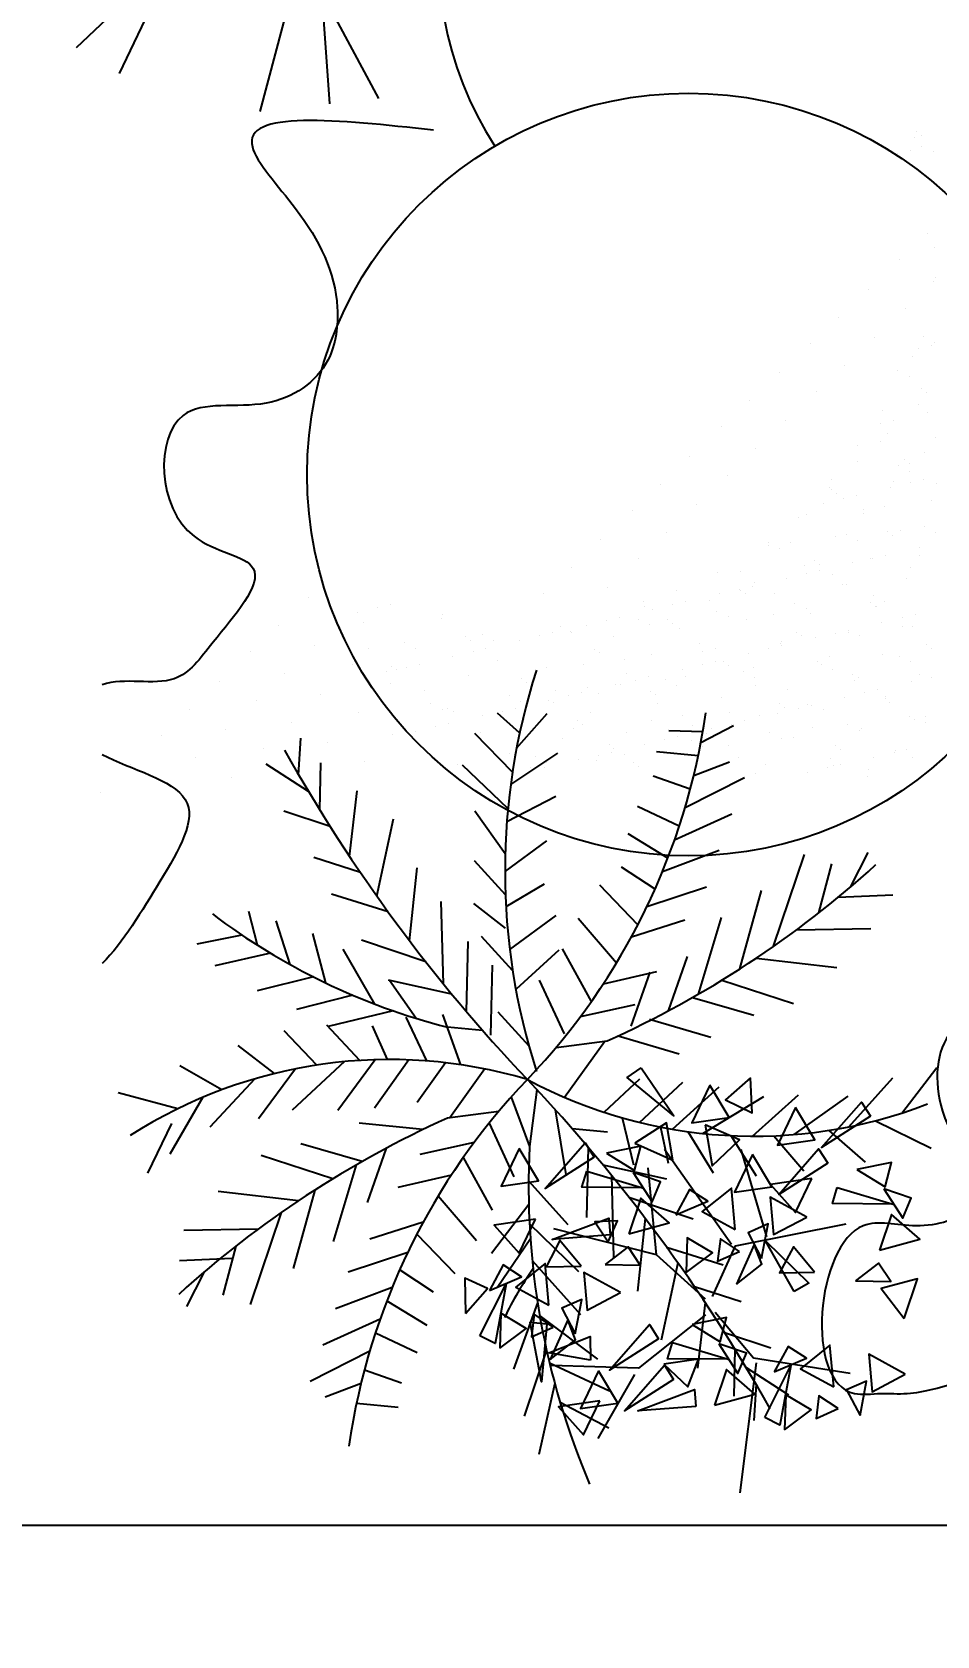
# Model space of a CAD drawing. Extents: x 500 to 638, y 181 to 267.
# Drawn here: x 545.934 to 546.445, y 227.91 to 228.815 of the extents above; entities that cross this region are included whole.
import ezdxf

# ---------------------------------------------------------------- set-up
doc = ezdxf.new("R2010")
doc.units = 0
doc.header["$LTSCALE"] = 7
doc.layers.get('0').update_dxf_attribs({"linetype": 'CONTINUOUS'})
doc.layers.get('DEFPOINTS').update_dxf_attribs({"linetype": 'CONTINUOUS'})
for name, color, linetype in [('ACESSÓRIO', 2, 'CONTINUOUS'), ('ALVENARIA', 7, 'CONTINUOUS'), ('COTA', 1, 'CONTINUOUS')]:
    doc.layers.add(name, color=color, linetype=linetype)
doc.styles.add('SIMPLEX', font='SIMPLEX.SHX')
doc.dimstyles.new('DIM50', dxfattribs={"dimtxt": 0.12, "dimasz": 0.15, "dimexe": 0.05, "dimexo": 0.09, "dimgap": 0.09, "dimtad": 1, "dimzin": 0, "dimdsep": 46, "dimtxsty": 'SIMPLEX', "dimblk1": 'DOTSMALL', "dimblk2": 'DOTSMALL', "dimsah": 1, "dimcen": 0.09, "dimadec": 0, "dimazin": 0, "dimtfac": 1, "dimtix": 1, "dimtofl": 0, "dimtmove": 2, "dimatfit": 3, "dimldrblk": 'DOTSMALL', "dimfxl": 1, "dimtolj": 1, "dimtzin": 0, "dimarcsym": 0})

# ---------------------------------------------------------------- blocks, each defined once
blk = doc.blocks.new('_DOTSMALL')
at = {"color": 0, "linetype": 'ByBlock', "const_width": 0.5}
blk.add_lwpolyline([(-0.0625, 0, 1), (0.0625, 0, 1)], format="xyb", close=True, dxfattribs=at)
blk = doc.blocks.new('*D59')
at = {"layer": 'COTA', "color": 0, "lineweight": -2}
for p, q in [((546.78434, 227.88187), (546.78434, 224.40248)), ((544.78434, 226.28187), (544.78434, 224.40248)), ((544.78434, 224.45248), (546.78434, 224.45248))]:
    blk.add_line(p, q, dxfattribs=at)
at = {"layer": 'DEFPOINTS', "color": 0}
for p in [(546.78434, 227.97187), (544.78434, 226.37187), (546.78434, 224.45248)]:
    blk.add_point(p, dxfattribs=at)
at = {"layer": 'COTA', "color": 0, "lineweight": -2, "xscale": 0.15, "yscale": 0.15, "zscale": 0.15, "rotation": 180}
blk.add_blockref('_DOTSMALL', (544.78434, 224.45248), dxfattribs=at)
at = {"layer": 'COTA', "color": 0, "lineweight": -2, "xscale": 0.15, "yscale": 0.15, "zscale": 0.15}
blk.add_blockref('_DOTSMALL', (546.78434, 224.45248), dxfattribs=at)
at = {"layer": 'COTA', "color": 0, "insert": (545.78434, 224.60248), "char_height": 0.12, "attachment_point": 5, "style": 'SIMPLEX'}
blk.add_mtext('\\A1;2.00', dxfattribs=at)

msp = doc.modelspace()

# ---------------------------------------------------------------- linework, layer by layer
at = {"layer": 'ACESSÓRIO'}
for p, q in [((546.08564, 229.00665), (545.98356, 228.79149)), ((546.0856, 229.00931), (546.10232, 228.77437)), ((546.09467, 228.88991), (546.06294, 228.77006)), ((546.0149, 228.85863), (545.95923, 228.80615)), ((546.09783, 228.83726), (546.12992, 228.77745)), ((546.4337, 228.75865), (546.4337, 228.75865)), ((546.43655, 228.75652), (546.43655, 228.75652)), ((546.42987, 228.74795), (546.42987, 228.74795)), ((546.43243, 228.75552), (546.43243, 228.75552)), ((546.43655, 228.75049), (546.43655, 228.75049)), ((546.4429, 228.74728), (546.4429, 228.74728)), ((546.4226, 228.74625), (546.4226, 228.74625)), ((546.43962, 228.70115), (546.43962, 228.70115)), ((546.44361, 228.69343), (546.44361, 228.69343)), ((546.42386, 228.68636), (546.42386, 228.68636)), ((546.44427, 228.67632), (546.44427, 228.67632)), ((546.40622, 228.66982), (546.40622, 228.66982)), ((546.44322, 228.67397), (546.44322, 228.67397)), ((546.42745, 228.65917), (546.42745, 228.65917)), ((546.38936, 228.654), (546.38936, 228.654)), ((546.37359, 228.63921), (546.37359, 228.63921)), ((546.40982, 228.64263), (546.40982, 228.64263)), ((546.43733, 228.64311), (546.43733, 228.64311)), ((546.44368, 228.6399), (546.44368, 228.6399)), ((546.43105, 228.63199), (546.43105, 228.63199)), ((546.43455, 228.63654), (546.43455, 228.63654)), ((546.44182, 228.63825), (546.44182, 228.63825)), ((546.35596, 228.62267), (546.35596, 228.62267)), ((546.39296, 228.62682), (546.39296, 228.62682)), ((546.42291, 228.62396), (546.42291, 228.62396)), ((546.42943, 228.62036), (546.42943, 228.62036)), ((546.37719, 228.61203), (546.37719, 228.61203)), ((546.43635, 228.6139), (546.43635, 228.6139)), ((546.43919, 228.61176), (546.43919, 228.61176)), ((546.3391, 228.60685), (546.3391, 228.60685)), ((546.43465, 228.6048), (546.43465, 228.6048)), ((546.35955, 228.59548), (546.35955, 228.59548)), ((546.41346, 228.59411), (546.41346, 228.59411)), ((546.41456, 228.60114), (546.41456, 228.60114)), ((546.42073, 228.59581), (546.42073, 228.59581)), ((546.43971, 228.60025), (546.43971, 228.60025)), ((546.32333, 228.59206), (546.32333, 228.59206)), ((546.41701, 228.58826), (546.41701, 228.58826)), ((546.44438, 228.58605), (546.44438, 228.58605)), ((546.30569, 228.57552), (546.30569, 228.57552)), ((546.3427, 228.57967), (546.3427, 228.57967)), ((546.40031, 228.58159), (546.40031, 228.58159)), ((546.41325, 228.58361), (546.41325, 228.58361)), ((546.43825, 228.57762), (546.43825, 228.57762)), ((546.40016, 228.57245), (546.40016, 228.57245)), ((546.42316, 228.57004), (546.42316, 228.57004)), ((546.42668, 228.57355), (546.42668, 228.57355)), ((546.4295, 228.56683), (546.4295, 228.56683)), ((546.42953, 228.57141), (546.42953, 228.57141)), ((546.28883, 228.55971), (546.28883, 228.55971)), ((546.32693, 228.56488), (546.32693, 228.56488)), ((546.38439, 228.55766), (546.38439, 228.55766)), ((546.38536, 228.5569), (546.38536, 228.5569)), ((546.38543, 228.56237), (546.38543, 228.56237)), ((546.41862, 228.55782), (546.41862, 228.55782)), ((546.42061, 228.56108), (546.42061, 228.56108)), ((546.42998, 228.56048), (546.42998, 228.56048)), ((546.43725, 228.56218), (546.43725, 228.56218)), ((546.4449, 228.5599), (546.4449, 228.5599)), ((546.30929, 228.54834), (546.30929, 228.54834)), ((546.38102, 228.54902), (546.38102, 228.54902)), ((546.38821, 228.55477), (546.38821, 228.55477)), ((546.39237, 228.55168), (546.39237, 228.55168)), ((546.39964, 228.55338), (546.39964, 228.55338)), ((546.44185, 228.55044), (546.44185, 228.55044)), ((546.27306, 228.54492), (546.27306, 228.54492)), ((546.36675, 228.54111), (546.36675, 228.54111)), ((546.37119, 228.54283), (546.37119, 228.54283)), ((546.40358, 228.54326), (546.40358, 228.54326)), ((546.40375, 228.54526), (546.40375, 228.54526)), ((546.41526, 228.54728), (546.41526, 228.54728)), ((546.29243, 228.53252), (546.29243, 228.53252)), ((546.38799, 228.53047), (546.38799, 228.53047)), ((546.39404, 228.53127), (546.39404, 228.53127)), ((546.41701, 228.5332), (546.41701, 228.5332)), ((546.41986, 228.53106), (546.41986, 228.53106)), ((546.42421, 228.53389), (546.42421, 228.53389)), ((546.43811, 228.53573), (546.43811, 228.53573)), ((546.44445, 228.53252), (546.44445, 228.53252)), ((546.25543, 228.52837), (546.25543, 228.52837)), ((546.34989, 228.5253), (546.34989, 228.5253)), ((546.34997, 228.52682), (546.34997, 228.52682)), ((546.35631, 228.52361), (546.35631, 228.52361)), ((546.36226, 228.52661), (546.36226, 228.52661)), ((546.40038, 228.52806), (546.40038, 228.52806)), ((546.43514, 228.52419), (546.43514, 228.52419)), ((546.23857, 228.51256), (546.23857, 228.51256)), ((546.27666, 228.51773), (546.27666, 228.51773)), ((546.37035, 228.51393), (546.37035, 228.51393)), ((546.3757, 228.51655), (546.3757, 228.51655)), ((546.37854, 228.51442), (546.37854, 228.51442)), ((546.39753, 228.51539), (546.39753, 228.51539)), ((546.40735, 228.51808), (546.40735, 228.51808)), ((546.40889, 228.51804), (546.40889, 228.51804)), ((546.41616, 228.51975), (546.41616, 228.51975)), ((546.43021, 228.51297), (546.43021, 228.51297)), ((546.43523, 228.51955), (546.43523, 228.51955)), ((546.32094, 228.50997), (546.32094, 228.50997)), ((546.33412, 228.51051), (546.33412, 228.51051)), ((546.34207, 228.50406), (546.34207, 228.50406)), ((546.35993, 228.50659), (546.35993, 228.50659)), ((546.37129, 228.50925), (546.37129, 228.50925)), ((546.37856, 228.51095), (546.37856, 228.51095)), ((546.38614, 228.50852), (546.38614, 228.50852)), ((546.39158, 228.50329), (546.39158, 228.50329)), ((546.39391, 228.50291), (546.39391, 228.50291)), ((546.42781, 228.50671), (546.42781, 228.50671)), ((546.09024, 228.49567), (546.09024, 228.49567)), ((546.2228, 228.49777), (546.2228, 228.49777)), ((546.25903, 228.50119), (546.25903, 228.50119)), ((546.298, 228.49961), (546.298, 228.49961)), ((546.31649, 228.49397), (546.31649, 228.49397)), ((546.32233, 228.49779), (546.32233, 228.49779)), ((546.33368, 228.50045), (546.33368, 228.50045)), ((546.33438, 228.4999), (546.33438, 228.4999)), ((546.33722, 228.49777), (546.33722, 228.49777)), ((546.34096, 228.50215), (546.34096, 228.50215)), ((546.35349, 228.49812), (546.35349, 228.49812)), ((546.40899, 228.49696), (546.40899, 228.49696)), ((546.41533, 228.49375), (546.41533, 228.49375)), ((546.1178, 228.48744), (546.1178, 228.48744)), ((546.12915, 228.4901), (546.12915, 228.4901)), ((546.13643, 228.4918), (546.13643, 228.4918)), ((546.16578, 228.48624), (546.16578, 228.48624)), ((546.26575, 228.48456), (546.26575, 228.48456)), ((546.27963, 228.49332), (546.27963, 228.49332)), ((546.28026, 228.49055), (546.28026, 228.49055)), ((546.28473, 228.489), (546.28473, 228.489)), ((546.29608, 228.49165), (546.29608, 228.49165)), ((546.30335, 228.49335), (546.30335, 228.49335)), ((546.32084, 228.48805), (546.32084, 228.48805)), ((546.32719, 228.48484), (546.32719, 228.48484)), ((546.35259, 228.48626), (546.35259, 228.48626)), ((546.36491, 228.49251), (546.36491, 228.49251)), ((546.37126, 228.4893), (546.37126, 228.4893)), ((546.37395, 228.48674), (546.37395, 228.48674)), ((546.40735, 228.49284), (546.40735, 228.49284)), ((546.41019, 228.49071), (546.41019, 228.49071)), ((546.41095, 228.49089), (546.41095, 228.49089)), ((546.43268, 228.48611), (546.43268, 228.48611)), ((546.07339, 228.47986), (546.07339, 228.47986)), ((546.10866, 228.4786), (546.10866, 228.4786)), ((546.12171, 228.48179), (546.12171, 228.48179)), ((546.16534, 228.48373), (546.16534, 228.48373)), ((546.22815, 228.47576), (546.22815, 228.47576)), ((546.2327, 228.47914), (546.2327, 228.47914)), ((546.23831, 228.47667), (546.23831, 228.47667)), ((546.23905, 228.47593), (546.23905, 228.47593)), ((546.24712, 228.4802), (546.24712, 228.4802)), ((546.25848, 228.48286), (546.25848, 228.48286)), ((546.27677, 228.4836), (546.27677, 228.4836)), ((546.28312, 228.48039), (546.28312, 228.48039)), ((546.29306, 228.48326), (546.29306, 228.48326)), ((546.29591, 228.48113), (546.29591, 228.48113)), ((546.29963, 228.47815), (546.29963, 228.47815)), ((546.33772, 228.48332), (546.33772, 228.48332)), ((546.36603, 228.4762), (546.36603, 228.4762)), ((546.3878, 228.47561), (546.3878, 228.47561)), ((546.39508, 228.47731), (546.39508, 228.47731)), ((546.39518, 228.4761), (546.39518, 228.4761)), ((546.41405, 228.48175), (546.41405, 228.48175)), ((546.42541, 228.48441), (546.42541, 228.48441)), ((546.42556, 228.4792), (546.42556, 228.4792)), ((546.43141, 228.47952), (546.43141, 228.47952)), ((546.09384, 228.46848), (546.09384, 228.46848)), ((546.12403, 228.46709), (546.12403, 228.46709)), ((546.14456, 228.47023), (546.14456, 228.47023)), ((546.15091, 228.46702), (546.15091, 228.46702)), ((546.17878, 228.47367), (546.17878, 228.47367)), ((546.18162, 228.47154), (546.18162, 228.47154)), ((546.18863, 228.47469), (546.18863, 228.47469)), ((546.19055, 228.46696), (546.19055, 228.46696)), ((546.19498, 228.47148), (546.19498, 228.47148)), ((546.20952, 228.4714), (546.20952, 228.4714)), ((546.22088, 228.47406), (546.22088, 228.47406)), ((546.25174, 228.46661), (546.25174, 228.46661)), ((546.26262, 228.474), (546.26262, 228.474)), ((546.31128, 228.46961), (546.31128, 228.46961)), ((546.32009, 228.46678), (546.32009, 228.46678)), ((546.3502, 228.46682), (546.3502, 228.46682)), ((546.35702, 228.46975), (546.35702, 228.46975)), ((546.35709, 228.47093), (546.35709, 228.47093)), ((546.35747, 228.46852), (546.35747, 228.46852)), ((546.36887, 228.47407), (546.36887, 228.47407)), ((546.37645, 228.47296), (546.37645, 228.47296)), ((546.40109, 228.47421), (546.40109, 228.47421)), ((546.439, 228.46914), (546.439, 228.46914)), ((546.44184, 228.46701), (546.44184, 228.46701)), ((546.05762, 228.46506), (546.05762, 228.46506)), ((546.11508, 228.45784), (546.11508, 228.45784)), ((546.15294, 228.45816), (546.15294, 228.45816)), ((546.17192, 228.4626), (546.17192, 228.4626)), ((546.18327, 228.46526), (546.18327, 228.46526)), ((546.19699, 228.46003), (546.19699, 228.46003)), ((546.24577, 228.45819), (546.24577, 228.45819)), ((546.25459, 228.46448), (546.25459, 228.46448)), ((546.26888, 228.46084), (546.26888, 228.46084)), ((546.28386, 228.46336), (546.28386, 228.46336)), ((546.3126, 228.45802), (546.3126, 228.45802)), ((546.31295, 228.4653), (546.31295, 228.4653)), ((546.31987, 228.45972), (546.31987, 228.45972)), ((546.32471, 228.45955), (546.32471, 228.45955)), ((546.32756, 228.45742), (546.32756, 228.45742)), ((546.33884, 228.46416), (546.33884, 228.46416)), ((546.37755, 228.45956), (546.37755, 228.45956)), ((546.37986, 228.4582), (546.37986, 228.4582)), ((546.38424, 228.46256), (546.38424, 228.46256)), ((546.41455, 228.46371), (546.41455, 228.46371)), ((546.42393, 228.46265), (546.42393, 228.46265)), ((546.43028, 228.45944), (546.43028, 228.45944)), ((546.03998, 228.44852), (546.03998, 228.44852)), ((546.07698, 228.45267), (546.07698, 228.45267)), ((546.13431, 228.45381), (546.13431, 228.45381)), ((546.13746, 228.45702), (546.13746, 228.45702)), ((546.14031, 228.45489), (546.14031, 228.45489)), ((546.14567, 228.45646), (546.14567, 228.45646)), ((546.18073, 228.45194), (546.18073, 228.45194)), ((546.21043, 228.44997), (546.21043, 228.44997)), ((546.2248, 228.45639), (546.2248, 228.45639)), ((546.26996, 228.45297), (546.26996, 228.45297)), ((546.275, 228.44922), (546.275, 228.44922)), ((546.28227, 228.45092), (546.28227, 228.45092)), ((546.29172, 228.44929), (546.29172, 228.44929)), ((546.30124, 228.45536), (546.30124, 228.45536)), ((546.30323, 228.45097), (546.30323, 228.45097)), ((546.33579, 228.45374), (546.33579, 228.45374)), ((546.34132, 228.45614), (546.34132, 228.45614)), ((546.34214, 228.45053), (546.34214, 228.45053)), ((546.38621, 228.45499), (546.38621, 228.45499)), ((546.39768, 228.45249), (546.39768, 228.45249)), ((546.39878, 228.44892), (546.39878, 228.44892)), ((546.40052, 228.45036), (546.40052, 228.45036)), ((546.43501, 228.45234), (546.43501, 228.45234)), ((546.44192, 228.45078), (546.44192, 228.45078)), ((546.09744, 228.4413), (546.09744, 228.4413)), ((546.13666, 228.44748), (546.13666, 228.44748)), ((546.15568, 228.44338), (546.15568, 228.44338)), ((546.20358, 228.44038), (546.20358, 228.44038)), ((546.21327, 228.44783), (546.21327, 228.44783)), ((546.23, 228.4434), (546.23, 228.4434)), ((546.23739, 228.44042), (546.23739, 228.44042)), ((546.24466, 228.44212), (546.24466, 228.44212)), ((546.24765, 228.44483), (546.24765, 228.44483)), ((546.254, 228.44162), (546.254, 228.44162)), ((546.26364, 228.44656), (546.26364, 228.44656)), ((546.26622, 228.44682), (546.26622, 228.44682)), ((546.28339, 228.44291), (546.28339, 228.44291)), ((546.28624, 228.44078), (546.28624, 228.44078)), ((546.29807, 228.44608), (546.29807, 228.44608)), ((546.32368, 228.4396), (546.32368, 228.4396)), ((546.34293, 228.44591), (546.34293, 228.44591)), ((546.36069, 228.44375), (546.36069, 228.44375)), ((546.39296, 228.43932), (546.39296, 228.43932)), ((546.40432, 228.44198), (546.40432, 228.44198)), ((546.41159, 228.44368), (546.41159, 228.44368)), ((546.41604, 228.4399), (546.41604, 228.4399)), ((546.43057, 228.44812), (546.43057, 228.44812)), ((546.02312, 228.43271), (546.02312, 228.43271)), ((546.06122, 228.43788), (546.06122, 228.43788)), ((546.11868, 228.43066), (546.11868, 228.43066)), ((546.15951, 228.43592), (546.15951, 228.43592)), ((546.16585, 228.43271), (546.16585, 228.43271)), ((546.16911, 228.43332), (546.16911, 228.43332)), ((546.17196, 228.43119), (546.17196, 228.43119)), ((546.20957, 228.41933), (546.1971, 228.43053)), ((546.19979, 228.43163), (546.19979, 228.43163)), ((546.20706, 228.43333), (546.20706, 228.43333)), ((546.20784, 228.41083), (546.2251, 228.43023)), ((546.20993, 228.43717), (546.20993, 228.43717)), ((546.22604, 228.43777), (546.22604, 228.43777)), ((546.22864, 228.43632), (546.22864, 228.43632)), ((546.24937, 228.43101), (546.24937, 228.43101)), ((546.28746, 228.43618), (546.28746, 228.43618)), ((546.3279, 228.43099), (546.3279, 228.43099)), ((546.35536, 228.43052), (546.35536, 228.43052)), ((546.35636, 228.43585), (546.35636, 228.43585)), ((546.35921, 228.43372), (546.35921, 228.43372)), ((546.36672, 228.43318), (546.36672, 228.43318)), ((546.37197, 228.43544), (546.37197, 228.43544)), ((546.37399, 228.43488), (546.37399, 228.43488)), ((546.38114, 228.43238), (546.38114, 228.43238)), ((546.41589, 228.43885), (546.41589, 228.43885)), ((546.41815, 228.43652), (546.41815, 228.43652)), ((546.04358, 228.42134), (546.04358, 228.42134)), ((546.08058, 228.42549), (546.08058, 228.42549)), ((546.16219, 228.42283), (546.16219, 228.42283)), ((546.16946, 228.42453), (546.16946, 228.42453)), ((546.18843, 228.42897), (546.18843, 228.42897)), ((546.21236, 228.42686), (546.21236, 228.42686)), ((546.23975, 228.42208), (546.23975, 228.42208)), ((546.24208, 228.42626), (546.24208, 228.42626)), ((546.24492, 228.42413), (546.24492, 228.42413)), ((546.28382, 228.42653), (546.28382, 228.42653)), ((546.30161, 228.42926), (546.30161, 228.42926)), ((546.30683, 228.42378), (546.30683, 228.42378)), ((546.31181, 228.41393), (546.33016, 228.42347)), ((546.31776, 228.42173), (546.31776, 228.42173)), ((546.32912, 228.42438), (546.32912, 228.42438)), ((546.33639, 228.42608), (546.33639, 228.42608)), ((546.34492, 228.42896), (546.34492, 228.42896)), ((546.37458, 228.4222), (546.37458, 228.4222)), ((546.39481, 228.42389), (546.39481, 228.42389)), ((546.40238, 228.42173), (546.40238, 228.42173)), ((546.42933, 228.42879), (546.42933, 228.42879)), ((546.43217, 228.42666), (546.43217, 228.42666)), ((546.4386, 228.42515), (546.4386, 228.42515)), ((546.43888, 228.42834), (546.43888, 228.42834)), ((546.00735, 228.41792), (546.00735, 228.41792)), ((546.08482, 228.39572), (546.08614, 228.4163)), ((546.10104, 228.41412), (546.10104, 228.41412)), ((546.13804, 228.41826), (546.13804, 228.41826)), ((546.15083, 228.42017), (546.15083, 228.42017)), ((546.20552, 228.39725), (546.18429, 228.41904)), ((546.18733, 228.41968), (546.18733, 228.41968)), ((546.2336, 228.41621), (546.2336, 228.41621)), ((546.26029, 228.41262), (546.26029, 228.41262)), ((546.26982, 228.41963), (546.26982, 228.41963)), ((546.28016, 228.41293), (546.28016, 228.41293)), ((546.29151, 228.41559), (546.29151, 228.41559)), ((546.31292, 228.42004), (546.29382, 228.42058)), ((546.29878, 228.41729), (546.29878, 228.41729)), ((546.30667, 228.41498), (546.30667, 228.41498)), ((546.31504, 228.4192), (546.31504, 228.4192)), ((546.31789, 228.41707), (546.31789, 228.41707)), ((546.32728, 228.41241), (546.32728, 228.41241)), ((546.35074, 228.41943), (546.35074, 228.41943)), ((546.35709, 228.41622), (546.35709, 228.41622)), ((546.36429, 228.41656), (546.36429, 228.41656)), ((546.38801, 228.41214), (546.38801, 228.41214)), ((546.40116, 228.42068), (546.40116, 228.42068)), ((546.02672, 228.40552), (546.02672, 228.40552)), ((546.06481, 228.4107), (546.06481, 228.4107)), ((546.12227, 228.40347), (546.12227, 228.40347)), ((546.1585, 228.40689), (546.1585, 228.40689)), ((546.20361, 228.40748), (546.20361, 228.40748)), ((546.20452, 228.39022), (546.2312, 228.40797)), ((546.21853, 228.40607), (546.21853, 228.40607)), ((546.24255, 228.40413), (546.24255, 228.40413)), ((546.25296, 228.40382), (546.25296, 228.40382)), ((546.25391, 228.40679), (546.25391, 228.40679)), ((546.26118, 228.40849), (546.26118, 228.40849)), ((546.2626, 228.41052), (546.2626, 228.41052)), ((546.26895, 228.40731), (546.26895, 228.40731)), ((546.3103, 228.40638), (546.28679, 228.40863)), ((546.29106, 228.40899), (546.29106, 228.40899)), ((546.31302, 228.41177), (546.31302, 228.41177)), ((546.33326, 228.40556), (546.33326, 228.40556)), ((546.38474, 228.40519), (546.38474, 228.40519)), ((546.39086, 228.41001), (546.39086, 228.41001)), ((546.40948, 228.40569), (546.40948, 228.40569)), ((546.42084, 228.40834), (546.42084, 228.40834)), ((546.42175, 228.40934), (546.42175, 228.40934)), ((546.42811, 228.41004), (546.42811, 228.41004)), ((546.43099, 228.40559), (546.43099, 228.40559)), ((545.98972, 228.40137), (545.98972, 228.40137)), ((546.04718, 228.39415), (546.04718, 228.39415)), ((546.09037, 228.38636), (546.06646, 228.40169)), ((546.08418, 228.3983), (546.08418, 228.3983)), ((546.09674, 228.37591), (546.09744, 228.40241)), ((546.17446, 228.40161), (546.17446, 228.40161)), ((546.20297, 228.37664), (546.17723, 228.40115)), ((546.1808, 228.3984), (546.1808, 228.3984)), ((546.21596, 228.39967), (546.21596, 228.39967)), ((546.22358, 228.39969), (546.22358, 228.39969)), ((546.22487, 228.40286), (546.22487, 228.40286)), ((546.27373, 228.40256), (546.27373, 228.40256)), ((546.27657, 228.40042), (546.27657, 228.40042)), ((546.30584, 228.38764), (546.2849, 228.39489)), ((546.3029, 228.37716), (546.33651, 228.39423)), ((546.30778, 228.39527), (546.32801, 228.40294)), ((546.34284, 228.39668), (546.34284, 228.39668)), ((546.34852, 228.40177), (546.34852, 228.40177)), ((546.37188, 228.39689), (546.37188, 228.39689)), ((546.38324, 228.39955), (546.38324, 228.39955)), ((546.38692, 228.40113), (546.38692, 228.40113)), ((546.39051, 228.40125), (546.39051, 228.40125)), ((546.40598, 228.39455), (546.40598, 228.39455)), ((546.40623, 228.3985), (546.40623, 228.3985)), ((545.97286, 228.38556), (545.97286, 228.38556)), ((546.01095, 228.39073), (546.01095, 228.39073)), ((546.11357, 228.34968), (546.11789, 228.38667)), ((546.20235, 228.3694), (546.22989, 228.38368)), ((546.29965, 228.36675), (546.27608, 228.37779)), ((546.10263, 228.36652), (546.07645, 228.37515)), ((546.12904, 228.32714), (546.13834, 228.37092)), ((546.20143, 228.35117), (546.18435, 228.37518)), ((546.29702, 228.359), (546.32936, 228.37368)), ((546.2013, 228.34112), (546.22486, 228.35836)), ((546.2932, 228.34866), (546.27072, 228.36237)), ((546.11967, 228.34063), (546.09333, 228.34912)), ((546.29022, 228.34115), (546.32222, 228.35312)), ((546.35287, 228.29889), (546.37037, 228.35079)), ((546.39654, 228.33258), (546.4062, 228.35194)), ((546.14742, 228.30207), (546.15176, 228.34323)), ((546.20155, 228.32797), (546.18405, 228.34717)), ((546.28595, 228.33115), (546.26704, 228.34349)), ((546.3784, 228.31778), (546.38579, 228.34544)), ((546.20186, 228.32128), (546.22355, 228.33407)), ((546.27627, 228.31102), (546.25487, 228.33332)), ((546.28141, 228.32133), (546.31508, 228.33256)), ((546.1353, 228.31841), (546.10339, 228.32835)), ((546.16652, 228.27774), (546.16528, 228.32413)), ((546.20156, 228.30917), (546.1838, 228.32302)), ((546.3338, 228.28612), (546.34603, 228.33045)), ((546.3894, 228.32661), (546.42015, 228.32803)), ((546.06166, 228.29951), (546.05681, 228.31861)), ((546.08012, 228.28856), (546.07223, 228.31326)), ((546.20399, 228.29706), (546.23008, 228.31636)), ((546.2642, 228.28944), (546.24259, 228.31455)), ((546.27268, 228.30424), (546.3028, 228.31379)), ((546.31046, 228.27192), (546.32347, 228.31525)), ((546.05284, 228.30526), (546.02733, 228.30006)), ((546.10012, 228.27824), (546.09279, 228.30612)), ((546.20562, 228.2852), (546.18811, 228.30442)), ((546.36574, 228.30814), (546.4077, 228.30903)), ((546.06894, 228.29502), (546.0375, 228.28789)), ((546.12786, 228.2663), (546.10988, 228.2973)), ((546.15663, 228.29013), (546.12027, 228.30233)), ((546.17964, 228.26193), (546.18048, 228.30157)), ((546.20785, 228.27493), (546.23178, 228.29685)), ((546.25006, 228.26774), (546.23377, 228.29746)), ((546.19338, 228.24866), (546.19422, 228.2883)), ((546.29358, 228.26255), (546.30426, 228.29313)), ((546.34299, 228.29213), (546.38849, 228.2869)), ((546.09315, 228.28167), (546.06141, 228.27382)), ((546.17125, 228.27196), (546.13547, 228.27977)), ((546.15118, 228.25823), (546.13611, 228.27963)), ((546.2348, 228.24941), (546.22077, 228.27972)), ((546.25679, 228.27767), (546.28695, 228.28474)), ((546.27253, 228.25377), (546.28321, 228.28435)), ((546.32368, 228.27978), (546.36415, 228.26656)), ((546.11539, 228.27134), (546.08365, 228.26322)), ((546.30712, 228.27), (546.3417, 228.25996)), ((546.13812, 228.26254), (546.10152, 228.25357)), ((546.15723, 228.2342), (546.14553, 228.25899)), ((546.1763, 228.23206), (546.1662, 228.26045)), ((546.21498, 228.24249), (546.19747, 228.26171)), ((546.24392, 228.25925), (546.27467, 228.26597)), ((546.09505, 228.23184), (546.07661, 228.25126)), ((546.11934, 228.23446), (546.10074, 228.2544)), ((546.13494, 228.235), (546.12655, 228.25407)), ((546.18869, 228.25143), (546.16876, 228.25325)), ((546.28283, 228.25771), (546.31741, 228.24767)), ((546.07119, 228.22707), (546.0507, 228.24298)), ((546.23008, 228.24176), (546.25892, 228.24552)), ((546.23488, 228.21366), (546.25771, 228.24536)), ((546.26508, 228.24829), (546.29966, 228.23825)), ((546.04154, 228.21792), (546.01786, 228.23135)), ((546.11079, 228.23379), (546.08121, 228.20647)), ((546.12796, 228.23487), (546.10701, 228.20614)), ((546.14708, 228.23479), (546.12768, 228.2076)), ((546.16778, 228.23318), (546.15181, 228.21074)), ((546.06021, 228.22411), (546.03463, 228.19673)), ((546.08303, 228.22971), (546.06222, 228.20154)), ((546.18999, 228.22967), (546.17011, 228.20208)), ((546.25722, 228.20524), (546.27736, 228.22404)), ((546.27719, 228.19953), (546.30163, 228.22229)), ((546.39535, 228.19701), (546.42012, 228.22475)), ((546.4253, 228.2048), (546.44493, 228.23053)), ((546.01672, 228.20725), (545.98292, 228.21614)), ((546.03079, 228.21366), (546.01207, 228.18153)), ((546.20469, 228.21372), (546.21516, 228.18585)), ((546.2193, 228.21798), (546.21516, 228.18585)), ((546.29591, 228.19563), (546.32217, 228.2196)), ((546.31295, 228.19326), (546.34739, 228.21412)), ((546.34096, 228.19171), (546.36698, 228.21515)), ((546.36445, 228.19264), (546.39498, 228.21436)), ((546.19774, 228.20568), (546.1689, 228.20192)), ((546.22969, 228.20665), (546.23561, 228.17011)), ((546.01312, 228.19885), (545.99958, 228.17086)), ((546.15496, 228.19541), (546.11897, 228.19911)), ((546.19231, 228.19907), (546.20634, 228.16876)), ((546.23913, 228.19601), (546.25906, 228.19419)), ((546.26736, 228.20213), (546.27387, 228.1755)), ((546.28904, 228.1969), (546.29346, 228.17653)), ((546.38398, 228.19498), (546.40449, 228.17709)), ((546.41042, 228.20047), (546.44176, 228.18502)), ((546.12071, 228.17744), (546.08613, 228.18748)), ((546.1839, 228.18819), (546.15316, 228.18147)), ((546.30443, 228.19431), (546.31868, 228.17106)), ((546.32876, 228.19203), (546.34295, 228.16931)), ((546.35309, 228.19194), (546.36999, 228.17225)), ((546.10414, 228.16766), (546.06368, 228.18088)), ((546.13425, 228.18489), (546.12357, 228.15431)), ((546.17777, 228.1797), (546.19406, 228.14998)), ((546.24818, 228.18551), (546.24734, 228.14587)), ((546.32911, 228.13056), (546.29135, 228.18415)), ((546.34914, 228.13495), (546.3345, 228.18415)), ((546.11736, 228.17552), (546.10436, 228.13219)), ((546.17104, 228.16977), (546.14088, 228.1627)), ((546.25657, 228.17548), (546.29235, 228.16767)), ((546.26131, 228.1697), (546.26255, 228.12331)), ((546.08484, 228.15531), (546.03934, 228.16054)), ((546.09402, 228.16132), (546.0818, 228.11699)), ((546.21459, 228.16654), (546.23684, 228.14188)), ((546.16363, 228.158), (546.18524, 228.13289)), ((546.21472, 228.15308), (546.19369, 228.12546)), ((546.2712, 228.15731), (546.30756, 228.14511)), ((546.07495, 228.14855), (546.05746, 228.09665)), ((546.15515, 228.1432), (546.12503, 228.13365)), ((546.21512, 228.14218), (546.24282, 228.11535)), ((546.28041, 228.14537), (546.27607, 228.10421)), ((546.06208, 228.1393), (546.02013, 228.13841)), ((546.15155, 228.13642), (546.17296, 228.11412)), ((546.21564, 228.1337), (546.19694, 228.10611)), ((546.28673, 228.12468), (546.22893, 228.13936)), ((546.04714, 228.12275), (546.01761, 228.12138)), ((546.04943, 228.12966), (546.04204, 228.102)), ((546.14642, 228.12611), (546.11275, 228.11488)), ((546.29253, 228.12903), (546.32443, 228.11909)), ((546.03129, 228.11485), (546.02163, 228.0955)), ((546.14188, 228.11629), (546.16079, 228.10395)), ((546.21666, 228.1216), (546.24384, 228.09104)), ((546.29878, 228.1203), (546.28948, 228.07652)), ((546.13761, 228.10629), (546.1056, 228.09432)), ((546.30816, 228.10681), (546.3345, 228.09832)), ((546.13462, 228.09878), (546.15711, 228.08507)), ((546.2197, 228.09766), (546.20618, 228.06023)), ((546.31425, 228.09776), (546.30993, 228.06077)), ((546.13081, 228.08844), (546.09846, 228.07376)), ((546.22092, 228.09026), (546.25343, 228.06587)), ((546.12818, 228.08069), (546.15175, 228.06965)), ((546.3252, 228.08092), (546.35137, 228.07229)), ((546.12493, 228.07028), (546.09132, 228.0532)), ((546.22471, 228.0711), (546.21216, 228.0337)), ((546.33108, 228.07153), (546.33038, 228.04503)), ((546.12199, 228.0598), (546.14293, 228.05255)), ((546.22642, 228.0637), (546.26027, 228.04789)), ((546.34298, 228.06373), (546.33373, 227.99031)), ((546.33746, 228.06108), (546.36136, 228.04575)), ((546.12005, 228.05217), (546.09981, 228.04449)), ((546.22934, 228.05222), (546.22038, 228.01212)), ((546.27439, 228.05712), (546.2536, 228.02114)), ((546.34301, 228.05172), (546.34169, 228.03114)), ((546.11753, 228.04106), (546.14104, 228.03881)), ((546.23238, 228.0415), (546.25992, 228.02718))]:
    msp.add_line(p, q, dxfattribs=at)
for points in [[(546.27807, 228.23023), (546.29662, 228.20315), (546.27019, 228.22486)], [(546.33982, 228.22464), (546.3258, 228.21233), (546.34075, 228.20496)], [(546.3169, 228.22049), (546.30673, 228.19925), (546.32775, 228.20224)], [(546.36523, 228.20784), (546.35506, 228.18661), (546.37609, 228.18959)], [(546.40755, 228.20297), (546.37992, 228.18525), (546.40243, 228.21101)], [(546.27449, 228.18778), (546.29602, 228.17826), (546.2924, 228.19919)], [(546.31419, 228.19818), (546.31821, 228.17498), (546.33362, 228.1896)], [(546.25166, 228.17992), (546.22402, 228.1622), (546.24653, 228.18796)], [(546.25851, 228.18219), (546.27445, 228.17236), (546.27803, 228.18605)], [(546.20934, 228.18479), (546.19917, 228.16356), (546.22019, 228.16654)], [(546.34106, 228.18133), (546.33089, 228.16009), (546.35192, 228.16307)], [(546.38339, 228.17645), (546.35575, 228.15874), (546.37826, 228.18449)], [(546.39993, 228.17297), (546.41586, 228.16314), (546.41945, 228.17683)], [(546.24741, 228.17201), (546.27884, 228.16254), (546.24463, 228.16289)], [(546.27365, 228.17119), (546.28439, 228.15458), (546.28914, 228.16593)], [(546.37441, 228.16784), (546.3511, 228.16453), (546.36524, 228.14868)], [(546.29761, 228.14729), (546.31582, 228.15503), (546.30546, 228.16165)], [(546.33119, 228.13899), (546.3291, 228.16244), (546.31254, 228.14914)], [(546.38882, 228.16279), (546.42025, 228.15332), (546.38605, 228.15367)], [(546.41506, 228.16197), (546.4258, 228.14537), (546.43055, 228.15671)], [(546.27123, 228.13669), (546.29397, 228.14277), (546.27803, 228.15681)], [(546.37162, 228.14607), (546.35094, 228.15734), (546.35282, 228.13618)], [(546.21852, 228.14479), (546.19521, 228.14148), (546.20935, 228.12563)], [(546.26058, 228.13595), (546.22785, 228.13339), (546.25986, 228.14546)], [(546.25948, 228.13211), (546.26473, 228.14399), (546.25194, 228.14337)], [(546.34609, 228.12273), (546.34975, 228.14217), (546.33849, 228.13722)], [(546.41264, 228.12747), (546.43538, 228.13355), (546.41945, 228.14759)], [(546.24419, 228.11836), (546.23231, 228.13276), (546.22449, 228.11803)], [(546.30346, 228.11473), (546.31845, 228.12585), (546.30416, 228.13443)], [(546.33369, 228.12662), (546.32288, 228.13384), (546.3213, 228.12113)], [(546.36454, 228.10406), (546.34829, 228.13258), (546.37284, 228.10876)], [(546.25777, 228.11922), (546.27755, 228.11895), (546.27074, 228.12919)], [(546.33201, 228.10822), (546.34619, 228.11947), (546.34197, 228.13066)], [(546.37592, 228.1149), (546.36403, 228.12929), (546.35621, 228.11457)], [(546.19248, 228.10466), (546.21068, 228.1124), (546.20032, 228.11902)], [(546.22606, 228.09636), (546.22397, 228.11981), (546.2074, 228.10652)], [(546.26648, 228.10345), (546.24581, 228.11471), (546.24769, 228.09356)], [(546.39918, 228.11), (546.41896, 228.10973), (546.41215, 228.11997)], [(546.17905, 228.09164), (546.19147, 228.10566), (546.1786, 228.11153)], [(546.18717, 228.07896), (546.2019, 228.10829), (546.19568, 228.07466)], [(546.42655, 228.08886), (546.4341, 228.11116), (546.41359, 228.10567)], [(546.24096, 228.08011), (546.24461, 228.09955), (546.23336, 228.09459)], [(546.19833, 228.07211), (546.21332, 228.08322), (546.19902, 228.0918)], [(546.22496, 228.08574), (546.22187, 228.05306), (546.21547, 228.08667)], [(546.22855, 228.084), (546.21774, 228.09121), (546.21617, 228.07851)], [(546.22687, 228.06559), (546.24106, 228.07684), (546.23683, 228.08803)], [(546.30687, 228.08543), (546.32281, 228.0756), (546.32639, 228.08929)], [(546.24949, 228.06529), (546.22599, 228.06938), (546.24943, 228.07857)], [(546.28791, 228.07741), (546.26027, 228.05969), (546.28278, 228.08545)], [(546.29577, 228.07525), (546.3272, 228.06578), (546.293, 228.06613)], [(546.32201, 228.07443), (546.33275, 228.05782), (546.3375, 228.06917)], [(546.3532, 228.05861), (546.37141, 228.06634), (546.36104, 228.07296)], [(546.38678, 228.05031), (546.38469, 228.07376), (546.36813, 228.06046)], [(546.42721, 228.05739), (546.40653, 228.06865), (546.40841, 228.0475)], [(546.25405, 228.05927), (546.24388, 228.03804), (546.26491, 228.04102)], [(546.29638, 228.0544), (546.26874, 228.03668), (546.29125, 228.06244)], [(546.29094, 228.06309), (546.30446, 228.05022), (546.31046, 228.06578)], [(546.31959, 228.03993), (546.34233, 228.04601), (546.32639, 228.06005)], [(546.34789, 228.0329), (546.36262, 228.06224), (546.35641, 228.0286)], [(546.40168, 228.03405), (546.40534, 228.05349), (546.39408, 228.04854)], [(546.25477, 228.04228), (546.23146, 228.03897), (546.2456, 228.02312)], [(546.30894, 228.03919), (546.27621, 228.03663), (546.30822, 228.0487)], [(546.35905, 228.02605), (546.37404, 228.03716), (546.35975, 228.04574)], [(546.38928, 228.03794), (546.37846, 228.04515), (546.37689, 228.03245)]]:
    msp.add_lwpolyline(points, close=True, dxfattribs=at)
for points in [[(546.31447, 228.09972), (546.28673, 228.12468), (546.2821, 228.17388)], [(546.31832, 228.10118), (546.33142, 228.12982), (546.39384, 228.1423)], [(546.31447, 228.09089), (546.2767, 228.06079), (546.22739, 228.06227)], [(546.31987, 228.09237), (546.34144, 228.06666), (546.39615, 228.05786)]]:
    msp.add_lwpolyline(points, dxfattribs=at)
msp.add_circle((546.30484, 228.56516), 0.21525, dxfattribs=at)
for centre, radius, start, end in [((546.36141, 228.85755), 0.19742, 305.28818, 212.81286), ((546.57134, 228.34156), 0.37004, 162.18504, 197.83071), ((545.94154, 228.4842), 0.37688, 316.27783, 351.82972), ((546.89725, 228.87103), 0.94126, 209.35871, 223.44881), ((546.02022, 228.7751), 0.58089, 294.26328, 312.23194), ((546.26227, 228.61684), 0.37542, 232.96456, 255.57766), ((546.1364, 227.96301), 0.27199, 73.44158, 122.60614), ((546.48628, 227.96324), 0.37688, 136.27783, 171.82972), ((546.34193, 228.46369), 0.27199, 241.92174, 291.08629), ((545.53057, 227.57641), 0.94126, 29.35871, 43.44881), ((546.40761, 227.67234), 0.58089, 114.26328, 132.23194), ((546.6431, 228.1637), 0.42851, 177.03718, 203.14148), ((546.38801, 227.99863), 0.20783, 145.29883, 154.1318)]:
    msp.add_arc(centre, radius, start, end, dxfattribs=at)
for points, knots in [([(546.16094, 228.75962), (546.10712, 228.76543), (546.03106, 228.77364), (546.09099, 228.70923), (546.10966, 228.67103), (546.10423, 228.62363), (546.06686, 228.59821), (546.00301, 228.61375), (546.00557, 228.52456), (546.07715, 228.51733), (546.03826, 228.47401), (546.01553, 228.44214), (545.98648, 228.45094), (545.97405, 228.44651)], [0, 0, 0, 0, 25.665497, 36.27573, 51.469321, 58.978119, 69.596004, 81.459359, 98.577314, 108.065164, 119.938913, 127.446353, 137.47272, 137.47272, 137.47272, 137.47272]), ([(545.97405, 228.4072), (545.99017, 228.39869), (546.0378, 228.38751), (546.00804, 228.33788), (545.98564, 228.301), (545.97405, 228.28923)], [151.022469, 151.022469, 151.022469, 151.022469, 163.183022, 175.289854, 186.516477, 186.516477, 186.516477, 186.516477])]:
    msp.add_open_spline(points, degree=3, knots=knots, dxfattribs=at)
msp.add_spline([(546.45819, 228.39529), (546.498, 228.36539), (546.498, 228.35542), (546.46814, 228.35044), (546.45321, 228.32054), (546.46316, 228.30061), (546.48805, 228.28068), (546.47312, 228.26573), (546.45321, 228.25078), (546.44823, 228.20593), (546.46316, 228.15112), (546.4333, 228.14115), (546.40344, 228.14115), (546.39846, 228.04648), (546.41339, 228.04648), (546.42832, 228.04648), (546.50796, 228.05146), (546.51294, 228.03153), (546.56769, 228.07139)], degree=3, dxfattribs=at)
at = {"layer": 'ALVENARIA'}
msp.add_line((546.78434, 227.97187), (544.78434, 227.97187), dxfattribs=at)

# ---------------------------------------------------------------- dimensions: what is measured, and where the dimension line sits
at = {"layer": 'COTA'}
dim = msp.add_linear_dim(base=(546.78434, 224.45248), p1=(544.78434, 226.37187), p2=(546.78434, 227.97187), dimstyle='DIM50', dxfattribs=at)
dim.commit()
dim.dimension.update_dxf_attribs({"geometry": '*D59', "text_midpoint": (545.78434, 224.60248)})

doc.saveas('drawing.dxf')
